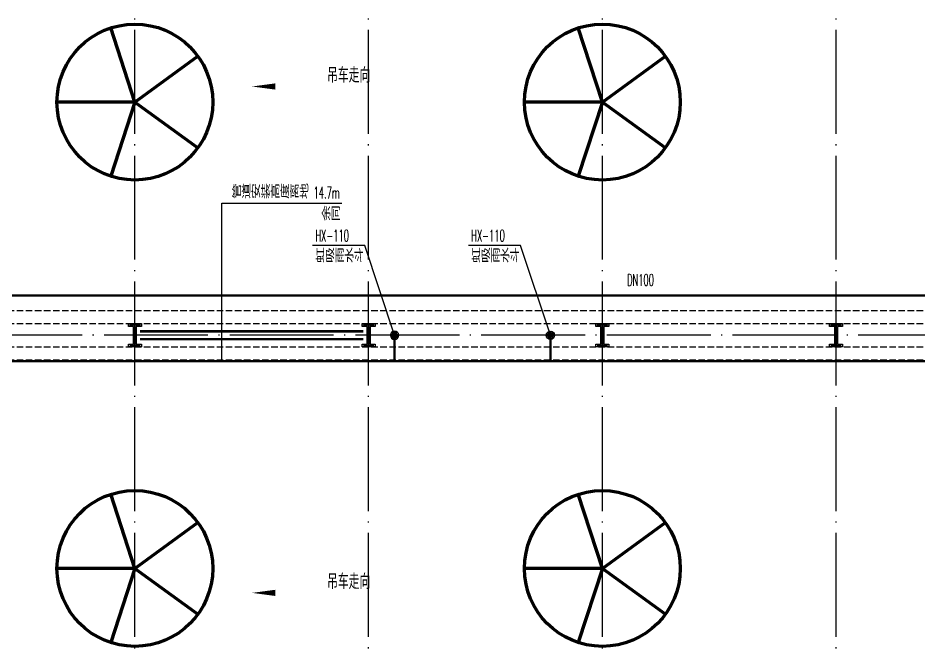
# Model space of a CAD drawing. Extents: x -452079 to 117456, y 3902 to 836955.
# Drawn here: x -250354 to -215701, y 554872 to 579081 of the extents above; entities that cross this region are included whole.
import ezdxf

# ---------------------------------------------------------------- set-up
doc = ezdxf.new("R2010")
doc.units = 0
doc.header["$LTSCALE"] = 1000
doc.header["$MEASUREMENT"] = 0
for name, pattern in [('CENTER', [2, 1.25, -0.25, 0.25, -0.25]), ('DASH', [0.35, 0.25, -0.1]), ('DOTE', [2.42, 2, -0.2, 0.02, -0.2]), ('DOTE_30', [0.726, 0.6, -0.06, 0.006, -0.06])]:
    doc.linetypes.add(name, pattern=pattern)
for name, color, linetype in [('A-AXIS-DOTE', 14, 'DOTE'), ('A-HATCH-2', 251, 'Continuous'), ('A-LIN-V', 9, 'Continuous'), ('A-WINDOW', 140, 'Continuous'), ('AS-COLN', 6, 'Continuous'), ('PUB_TEXT', 7, 'Continuous'), ('TEXT_喷淋', 6, 'Continuous'), ('TWT_LEAD', 3, 'Continuous'), ('WALL', 2, 'Continuous'), ('建-箭头', 3, 'Continuous'), ('文本', 4, 'Continuous'), ('虹吸雨水斗', 6, 'Continuous')]:
    doc.layers.add(name, color=color, linetype=linetype)
for name, color, linetype, lineweight in [('Gps-ZF喷淋', 6, 'TG_ZP', 60), ('Gps-ZF雨水', 4, 'DOTE_30', 60), ('柱间支撑', 6, 'CENTER', 0)]:
    doc.layers.add(name, color=color, linetype=linetype, lineweight=lineweight)
doc.styles.add('_TCH_DIM', font='SIMPLEX', dxfattribs={"width": 0.75, "bigfont": '@1HZTXT'})
doc.styles.add('_TWT_PIPEDN', font='SIMPLEX', dxfattribs={"width": 0.65, "height": 3.5, "bigfont": 'HZTXT'})
doc.styles.add('A-STANDARD', font='SIMPLEX', dxfattribs={"bigfont": 'GBCBIG'})
doc.styles.add('TG_LINETYPE', font='SIMPLEX', dxfattribs={"width": 0.8, "height": 3.5, "bigfont": 'HZTXT'})
doc.linetypes.add('TG_ZP', pattern='A,3,-0.6,["ZP",TG_LINETYPE,S=0.1,R=0,X=-0.52,Y=-0.15],0', length=3.6)

# ---------------------------------------------------------------- blocks, each defined once
blk = doc.blocks.new('4324324')
at = {"layer": 'A-HATCH-2', "color": 8, "linetype": 'DASH'}
for p, q in [((-313054, 567820), (-128854, 567820)), ((-313054, 567320), (-128854, 567320)), ((-313054, 566420), (-128854, 566420)), ((-313054, 565920), (-128854, 565920))]:
    blk.add_line(p, q, dxfattribs=at)
blk = doc.blocks.new('w4324324')
at = {"layer": 'A-HATCH-2', "lineweight": 60}
for q in [(-1694760, 686605), (-1697614, 684532), (-1691907, 684532), (-1696524, 681178), (-1692997, 681178)]:
    blk.add_line((-1694760, 683605), q, dxfattribs=at)
blk.add_circle((-1694760, 683605), 3000, dxfattribs=at)
blk = doc.blocks.new('342343')
at = {"layer": 'A-LIN-V'}
for p in [(1030710, 45556), (1048660, 45556), (1030710, 27556), (1048660, 27556)]:
    blk.add_blockref('w4324324', p, dxfattribs=at)
blk = doc.blocks.new('w42343243')
at = {"layer": 'A-HATCH-2', "color": 2}
blk.add_lwpolyline([(-165104, 621070), (-164604, 621070), (-164604, 620958), (-164800, 620958), (-164800, 620282), (-164604, 620282), (-164604, 620170), (-165104, 620170), (-165104, 620282), (-164908, 620282), (-164908, 620958), (-165104, 620958)], close=True, dxfattribs=at)
at = {"layer": 'AS-COLN', "color": 8}
blk.add_lwpolyline([(-165054, 621020), (-164654, 621020), (-164654, 621008), (-164850, 621008), (-164850, 620232), (-164654, 620232), (-164654, 620220), (-165054, 620220), (-165054, 620232), (-164858, 620232), (-164858, 621008), (-165054, 621008)], close=True, dxfattribs=at)
blk = doc.blocks.new('42343')
at = {"layer": 'A-WINDOW'}
for p in [(-81000, -53750), (-72000, -53750), (-63000, -53750), (-54000, -53750)]:
    blk.add_blockref('w42343243', p, dxfattribs=at)
blk = doc.blocks.new('A$C515E426B')
at = {"layer": 'A-AXIS-DOTE', "color": 8, "ltscale": 2}
for p, q in [((75518.2, 716), (75518.2, 86200)), ((84518.2, 716), (84518.2, 86200)), ((93518.2, 716), (93518.2, 86200)), ((102518.2, 716), (102518.2, 86200)), ((199332.4, 26846), (3362.4, 26846))]:
    blk.add_line(p, q, dxfattribs=at)
at = {"layer": '建-箭头', "color": 8}
for points in [[(86930.4, 36421, 0, 0, 0), (80030.4, 36421, 0, 240, 0), (80930.4, 36421, 0, 0, 0)], [(86930.4, 16931, 0, 0, 0), (80030.4, 16931, 0, 240, 0), (80930.4, 16931, 0, 0, 0)]]:
    blk.add_lwpolyline(points, format="xyseb", dxfattribs=at)
at = {"layer": '柱间支撑', "color": 8, "const_width": 100}
for points in [[(84318.2, 26996), (75718.2, 26996)], [(84318.2, 26696), (75718.2, 26696)]]:
    blk.add_lwpolyline(points, dxfattribs=at)
at = {"layer": 'A-LIN-V', "rotation": 90}
blk.add_blockref('342343', (804678.8, 681921), dxfattribs=at)
at = {"layer": 'A-WINDOW'}
for name in ['42343', '4324324']:
    blk.add_blockref(name, (321372.4, -540024), dxfattribs=at)
at = {"layer": 'PUB_TEXT', "color": 8, "style": 'A-STANDARD'}
for p in [(82918, 36568), (82918, 17078)]:
    blk.add_text('吊车走向', height=578.72, dxfattribs=at).set_placement(p)
blk = doc.blocks.new('“奔腾”虹吸雨水斗')
at = {"layer": '虹吸雨水斗', "lineweight": 25}
for p, q in [((946944, 86685), (947028, 86658)), ((947028, 86641), (946944, 86614)), ((947032, 86673), (946946, 86692)), ((946946, 86607), (947032, 86625)), ((946982, 86753), (947040, 86688)), ((947040, 86611), (946982, 86546)), ((947052, 86699), (946987, 86758)), ((946987, 86541), (947052, 86600)), ((947048, 86793), (947066, 86707)), ((947066, 86592), (947048, 86506)), ((947082, 86711), (947055, 86795)), ((947055, 86504), (947082, 86587)), ((947125, 86795), (947098, 86711)), ((947098, 86587), (947125, 86504)), ((947114, 86707), (947132, 86793)), ((947132, 86506), (947114, 86592)), ((947194, 86758), (947128, 86699)), ((947128, 86600), (947194, 86541)), ((947140, 86688), (947199, 86753)), ((947199, 86546), (947140, 86611)), ((947234, 86692), (947148, 86673)), ((947148, 86625), (947234, 86607)), ((947152, 86658), (947236, 86685)), ((947236, 86614), (947152, 86641))]:
    blk.add_line(p, q, dxfattribs=at)
for radius in [150, 47.6]:
    blk.add_circle((947090, 86649), radius, dxfattribs=at)
for centre, start, end in [((947025, 86649), 291.6382, 68.3675), ((947034, 86682), 261.6382, 38.3675), ((947034, 86617), 321.6382, 98.3675), ((947057, 86706), 231.6382, 8.3675), ((947057, 86593), 351.6382, 128.3675), ((947090, 86715), 201.6382, 338.3675), ((947090, 86584), 21.6382, 158.3675), ((947123, 86706), 171.6382, 308.3675), ((947123, 86593), 51.6382, 188.3675), ((947147, 86682), 141.6382, 278.3675), ((947147, 86617), 81.6382, 218.3675), ((947155, 86649), 111.6382, 248.3675)]:
    blk.add_arc(centre, 8.82, start, end, dxfattribs=at)

msp = doc.modelspace()

# ---------------------------------------------------------------- linework, layer by layer
at = {"layer": 'Gps-ZF喷淋', "const_width": 90}
msp.add_lwpolyline([(-299382.61, 568401.51), (-149792.1, 568401.51)], dxfattribs=at)
at = {"layer": 'Gps-ZF雨水', "const_width": 90}
for points in [[(-235854.18, 565870), (-235854.18, 566870)], [(-229854.18, 565870), (-229854.18, 566870)], [(-254309.18, 565870), (-235854.18, 565870)], [(-235854.18, 565870), (-229854.18, 565870)], [(-229854.18, 565870), (-213254.18, 565870)]]:
    msp.add_lwpolyline(points, dxfattribs=at)
at = {"layer": 'TWT_LEAD'}
for p, q in [((-242500.29, 565870), (-242500.29, 571949.14)), ((-242500.29, 571949.14), (-237880.44, 571949.14))]:
    msp.add_line(p, q, dxfattribs=at)
at = {"layer": '文本'}
for p, q in [((-237001.44, 570326.85), (-239010.43, 570326.85)), ((-235854.18, 566870), (-237001.44, 570326.85)), ((-231001.44, 570326.85), (-233010.43, 570326.85)), ((-229854.18, 566870), (-231001.44, 570326.85))]:
    msp.add_line(p, q, dxfattribs=at)

# ---------------------------------------------------------------- block references
at = {"layer": 'WALL'}
msp.add_blockref('A$C515E426B', (-321372.36, 540023.96), dxfattribs=at)
at = {"layer": '文本', "yscale": 1.061320754715, "zscale": 1.061320754715}
for p, xscale in [((769312.16, 474907.2), -1.061320754715), ((-1235020.52, 474907.2), 1.061320754715)]:
    msp.add_blockref('“奔腾”虹吸雨水斗', p, dxfattribs=dict(at, xscale=xscale))

# ---------------------------------------------------------------- texts
at = {"layer": 'TEXT_喷淋', "style": '_TWT_PIPEDN', "width": 0.52}
msp.add_text('DN100', height=450, dxfattribs=at).set_placement((-226902.57, 568776.51))
at = {"layer": 'TWT_LEAD', "color": 7, "style": '_TCH_DIM'}
for s, height, width, p in [('管道安装高度离地', 520.866, 0.75, (-242125.44, 572135.73)), ('14.7m', 446.25, 0.529412, (-238975.44, 572135.73)), ('余同', 520.866, 0.75, (-238679.93, 571281.62))]:
    msp.add_text(s, height=height, dxfattribs=dict(at, width=width)).set_placement(p)
at = {"layer": '文本', "color": 7, "style": '_TCH_DIM'}
for s, height, width, p in [('HX-110', 446.25, 0.529412, (-238905.43, 570484.35)), ('HX-110', 446.25, 0.529412, (-232905.43, 570484.35)), ('虹吸雨水斗', 520.866, 0.75, (-238905.43, 569670.18)), ('虹吸雨水斗', 520.866, 0.75, (-232905.43, 569670.18))]:
    msp.add_text(s, height=height, dxfattribs=dict(at, width=width)).set_placement(p)

doc.saveas('drawing.dxf')
